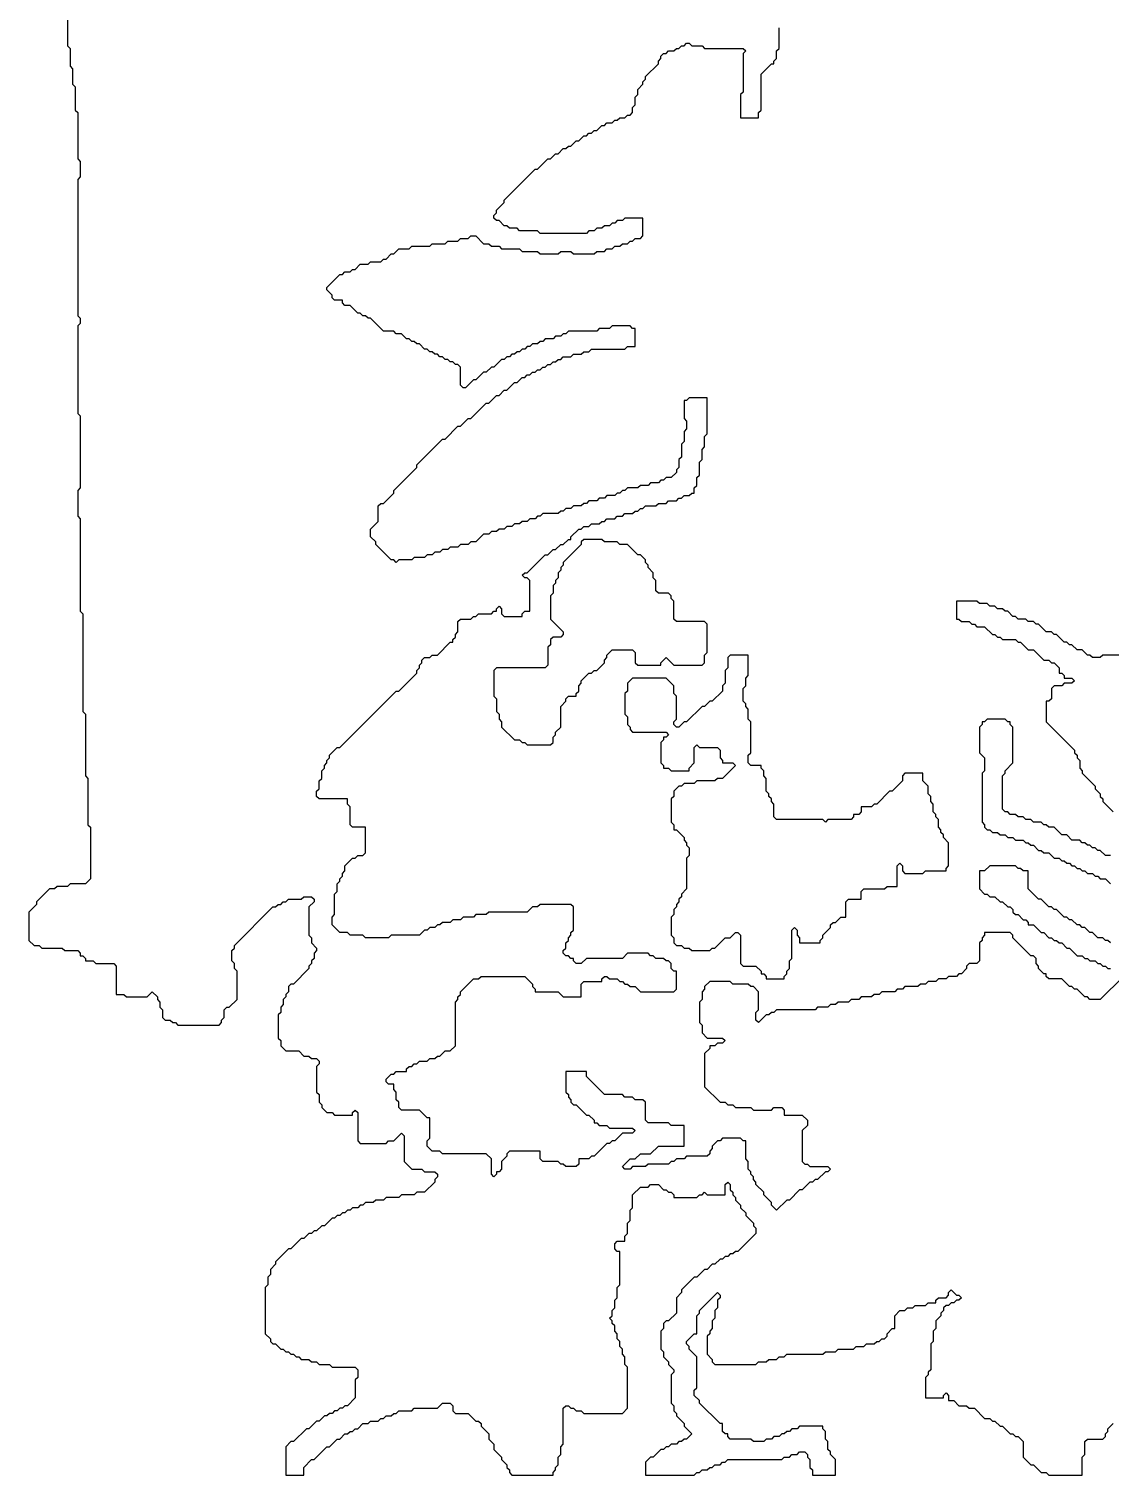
# Model space of a CAD drawing. Header units: metres. Extents: x 0 to 7998, y 2 to 10328.
# Drawn here: x 4856 to 5698, y 2 to 1127 of the extents above; entities that cross this region are included whole.
import ezdxf

# ---------------------------------------------------------------- set-up
doc = ezdxf.new("R2010")
doc.units = ezdxf.units.M

msp = doc.modelspace()

# ---------------------------------------------------------------- linework, layer by layer
for points in [[(4886, 1140), (4886, 1114), (4888, 1112), (4888, 1098), (4890, 1096), (4890, 1084), (4892, 1082), (4892, 1064), (4894, 1062), (4894, 1026), (4896, 1024), (4896, 1012), (4894, 1010), (4894, 904), (4896, 902), (4896, 898), (4894, 896), (4894, 828), (4896, 826), (4896, 770), (4894, 768), (4894, 748), (4896, 746), (4896, 674), (4898, 672), (4898, 596), (4900, 594), (4900, 546), (4902, 544), (4902, 508), (4904, 506), (4904, 466), (4900, 462), (4888, 462), (4886, 460), (4878, 460), (4876, 458), (4872, 458), (4862, 448), (4862, 446), (4856, 440), (4856, 418), (4860, 414), (4864, 414), (4866, 412), (4882, 412), (4884, 410), (4894, 410), (4896, 408), (4896, 406), (4898, 406), (4900, 404), (4900, 402), (4906, 402), (4908, 400), (4922, 400), (4924, 398), (4924, 376), (4930, 376), (4932, 374), (4948, 374), (4952, 378), (4956, 374), (4956, 372), (4958, 370), (4958, 366), (4960, 364), (4960, 358), (4962, 356), (4966, 356), (4968, 354), (4970, 354), (4972, 352), (5004, 352), (5006, 354), (5006, 356), (5008, 358), (5008, 364), (5010, 366), (5012, 366), (5018, 372), (5018, 394), (5016, 396), (5016, 400), (5014, 402), (5014, 410), (5016, 412), (5016, 414), (5046, 444), (5048, 444), (5050, 446), (5052, 446), (5054, 448), (5056, 448), (5058, 450), (5068, 450), (5070, 452), (5076, 452), (5078, 450), (5078, 448), (5074, 444), (5074, 422), (5076, 420), (5076, 416), (5080, 412), (5080, 410), (5078, 408), (5078, 404), (5076, 402), (5076, 400), (5074, 398), (5074, 396), (5062, 384), (5060, 384), (5058, 382), (5058, 378), (5056, 376), (5056, 374), (5054, 372), (5054, 368), (5052, 366), (5052, 362), (5050, 360), (5050, 342), (5052, 340), (5052, 336), (5056, 332), (5066, 332), (5070, 328), (5074, 328), (5076, 326), (5080, 326), (5082, 324), (5082, 322), (5080, 320), (5080, 300), (5082, 298), (5082, 292), (5084, 290), (5084, 288), (5088, 284), (5092, 284), (5094, 282), (5108, 282), (5108, 284), (5110, 286), (5112, 284), (5112, 262), (5114, 260), (5134, 260), (5136, 262), (5140, 262), (5146, 268), (5148, 266), (5148, 246), (5154, 240), (5162, 240), (5164, 238), (5172, 238), (5174, 236), (5174, 234), (5172, 232), (5172, 230), (5164, 222), (5158, 222), (5156, 220), (5146, 220), (5144, 218), (5134, 218), (5132, 216), (5126, 216), (5124, 214), (5118, 214), (5116, 212), (5114, 212), (5112, 210), (5108, 210), (5106, 208), (5104, 208), (5102, 206), (5100, 206), (5098, 204), (5096, 204), (5094, 202), (5092, 202), (5086, 196), (5084, 196), (5080, 192), (5078, 192), (5076, 190), (5074, 190), (5070, 186), (5068, 186), (5060, 178), (5058, 178), (5048, 168), (5048, 166), (5044, 162), (5044, 158), (5042, 156), (5042, 150), (5040, 148), (5040, 112), (5044, 108), (5044, 106), (5046, 104), (5048, 104), (5052, 100), (5054, 100), (5056, 98), (5058, 98), (5060, 96), (5062, 96), (5064, 94), (5066, 94), (5068, 92), (5074, 92), (5076, 90), (5080, 90), (5082, 88), (5090, 88), (5092, 86), (5110, 86), (5112, 84), (5112, 78), (5110, 76), (5110, 62), (5104, 56), (5102, 56), (5100, 54), (5098, 54), (5096, 52), (5094, 52), (5092, 50), (5090, 50), (5088, 48), (5086, 48), (5082, 44), (5080, 44), (5074, 38), (5072, 38), (5062, 28), (5060, 28), (5056, 24), (5056, 2), (5070, 2), (5070, 8), (5076, 14), (5078, 14), (5088, 24), (5090, 24), (5096, 30), (5098, 30), (5102, 34), (5104, 34), (5106, 36), (5108, 36), (5110, 38), (5112, 38), (5116, 42), (5120, 42), (5122, 44), (5128, 44), (5130, 46), (5132, 46), (5134, 48), (5138, 48), (5140, 50), (5142, 50), (5144, 52), (5154, 52), (5156, 54), (5174, 54), (5178, 58), (5184, 58), (5186, 56), (5186, 52), (5188, 50), (5198, 50), (5204, 44), (5206, 44), (5208, 42), (5208, 40), (5214, 34), (5214, 30), (5218, 26), (5218, 22), (5224, 16), (5224, 14), (5228, 10), (5228, 8), (5230, 6), (5230, 4), (5232, 2), (5264, 2), (5264, 4), (5266, 6), (5266, 8), (5268, 10), (5268, 16), (5270, 18), (5270, 24), (5272, 26), (5272, 54), (5274, 56), (5276, 56), (5278, 54), (5280, 54), (5282, 52), (5286, 52), (5288, 50), (5318, 50), (5322, 54), (5322, 86), (5320, 88), (5320, 94), (5318, 96), (5318, 100), (5316, 102), (5316, 106), (5314, 108), (5314, 112), (5312, 114), (5312, 118), (5310, 120), (5310, 122), (5308, 124), (5310, 126), (5310, 130), (5312, 132), (5312, 138), (5314, 140), (5314, 148), (5316, 150), (5316, 176), (5314, 176), (5312, 178), (5312, 182), (5314, 184), (5320, 184), (5320, 188), (5322, 190), (5322, 198), (5324, 200), (5324, 208), (5326, 210), (5326, 220), (5332, 226), (5338, 226), (5340, 228), (5346, 228), (5350, 224), (5352, 224), (5354, 222), (5356, 222), (5358, 220), (5358, 218), (5376, 218), (5378, 220), (5380, 220), (5382, 222), (5384, 220), (5398, 220), (5398, 228), (5400, 230), (5402, 228), (5402, 224), (5404, 222), (5404, 220), (5406, 218), (5406, 216), (5410, 212), (5410, 210), (5414, 206), (5414, 204), (5420, 198), (5420, 196), (5422, 194), (5422, 190), (5408, 176), (5406, 176), (5404, 174), (5402, 174), (5400, 172), (5398, 172), (5396, 170), (5394, 170), (5390, 166), (5388, 166), (5384, 162), (5382, 162), (5376, 156), (5374, 156), (5364, 146), (5364, 144), (5360, 140), (5360, 128), (5354, 122), (5352, 122), (5350, 120), (5350, 116), (5348, 114), (5348, 100), (5350, 98), (5350, 94), (5354, 90), (5354, 88), (5358, 84), (5358, 82), (5356, 80), (5356, 58), (5358, 56), (5358, 52), (5360, 50), (5360, 48), (5366, 42), (5366, 40), (5372, 34), (5368, 30), (5366, 30), (5364, 28), (5362, 28), (5360, 26), (5356, 26), (5354, 24), (5352, 24), (5350, 22), (5348, 22), (5342, 16), (5340, 16), (5336, 12), (5336, 2), (5374, 2), (5376, 4), (5378, 4), (5380, 6), (5384, 6), (5386, 8), (5388, 8), (5390, 10), (5394, 10), (5396, 12), (5398, 12), (5400, 14), (5442, 14), (5444, 16), (5448, 16), (5450, 18), (5454, 18), (5456, 20), (5460, 20), (5462, 18), (5462, 16), (5464, 14), (5464, 8), (5466, 6), (5466, 2), (5484, 2), (5484, 14), (5480, 18), (5480, 20), (5478, 22), (5478, 28), (5476, 30), (5476, 36), (5474, 38), (5474, 40), (5456, 40), (5454, 38), (5450, 38), (5448, 36), (5446, 36), (5444, 34), (5442, 34), (5440, 32), (5436, 32), (5434, 30), (5430, 30), (5428, 28), (5420, 28), (5418, 30), (5402, 30), (5400, 32), (5400, 34), (5398, 34), (5396, 36), (5396, 42), (5394, 42), (5378, 58), (5378, 60), (5374, 64), (5374, 68), (5376, 70), (5376, 94), (5370, 100), (5370, 102), (5368, 104), (5368, 106), (5374, 112), (5376, 112), (5376, 126), (5378, 128), (5378, 130), (5392, 144), (5394, 142), (5394, 140), (5392, 138), (5392, 132), (5390, 130), (5390, 124), (5388, 122), (5388, 116), (5386, 114), (5386, 112), (5384, 110), (5384, 96), (5388, 92), (5388, 90), (5390, 88), (5422, 88), (5424, 90), (5430, 90), (5432, 92), (5438, 92), (5440, 94), (5444, 94), (5446, 96), (5474, 96), (5476, 98), (5484, 98), (5486, 100), (5498, 100), (5500, 102), (5506, 102), (5508, 104), (5514, 104), (5516, 106), (5518, 106), (5520, 108), (5522, 108), (5524, 110), (5524, 112), (5528, 116), (5530, 116), (5530, 126), (5534, 130), (5538, 130), (5540, 132), (5544, 132), (5546, 134), (5554, 134), (5556, 136), (5562, 136), (5562, 138), (5564, 140), (5570, 140), (5572, 142), (5572, 144), (5574, 146), (5578, 142), (5580, 142), (5582, 140), (5580, 138), (5578, 138), (5576, 136), (5574, 136), (5572, 134), (5570, 134), (5568, 132), (5568, 130), (5566, 128), (5566, 126), (5562, 122), (5562, 116), (5560, 114), (5560, 106), (5558, 104), (5558, 84), (5556, 82), (5556, 80), (5554, 78), (5554, 62), (5568, 62), (5568, 64), (5570, 66), (5572, 64), (5572, 60), (5576, 60), (5580, 56), (5586, 56), (5588, 54), (5592, 54), (5600, 46), (5604, 46), (5606, 44), (5608, 44), (5612, 40), (5614, 40), (5620, 34), (5622, 34), (5624, 32), (5626, 32), (5630, 28), (5630, 16), (5636, 10), (5638, 10), (5644, 4), (5648, 4), (5650, 2), (5676, 2), (5676, 16), (5678, 18), (5678, 28), (5680, 30), (5692, 30), (5694, 32), (5694, 34), (5696, 36), (5696, 38), (5700, 42)], [(5708, 390), (5690, 372), (5682, 372), (5680, 374), (5678, 374), (5672, 380), (5670, 380), (5668, 382), (5666, 382), (5660, 388), (5650, 388), (5648, 390), (5648, 392), (5646, 392), (5642, 396), (5642, 398), (5640, 400), (5640, 404), (5638, 406), (5636, 406), (5622, 420), (5622, 422), (5620, 424), (5600, 424), (5600, 422), (5598, 420), (5598, 418), (5596, 416), (5596, 402), (5594, 400), (5588, 400), (5586, 398), (5586, 396), (5582, 392), (5580, 392), (5578, 390), (5572, 390), (5570, 388), (5564, 388), (5562, 386), (5556, 386), (5554, 384), (5550, 384), (5548, 382), (5538, 382), (5536, 380), (5532, 380), (5530, 378), (5520, 378), (5518, 376), (5514, 376), (5512, 374), (5504, 374), (5502, 372), (5496, 372), (5494, 370), (5486, 370), (5484, 368), (5480, 368), (5478, 366), (5470, 366), (5468, 364), (5438, 364), (5436, 362), (5434, 362), (5432, 360), (5430, 360), (5424, 354), (5422, 356), (5422, 362), (5424, 364), (5424, 378), (5420, 382), (5418, 382), (5416, 384), (5404, 384), (5402, 386), (5386, 386), (5382, 382), (5382, 380), (5380, 378), (5380, 372), (5378, 370), (5378, 354), (5380, 352), (5380, 346), (5384, 342), (5396, 342), (5398, 340), (5396, 338), (5392, 338), (5390, 336), (5386, 336), (5386, 334), (5382, 330), (5382, 304), (5394, 292), (5398, 292), (5400, 290), (5404, 290), (5406, 288), (5418, 288), (5420, 286), (5434, 286), (5436, 288), (5442, 288), (5444, 286), (5444, 282), (5458, 282), (5462, 278), (5462, 274), (5458, 270), (5458, 246), (5460, 244), (5462, 244), (5464, 242), (5478, 242), (5480, 240), (5478, 238), (5476, 238), (5470, 232), (5468, 232), (5466, 230), (5464, 230), (5458, 224), (5456, 224), (5448, 216), (5446, 216), (5438, 208), (5434, 212), (5434, 214), (5428, 220), (5428, 222), (5422, 228), (5422, 230), (5420, 232), (5420, 234), (5418, 236), (5418, 238), (5416, 240), (5416, 246), (5414, 248), (5414, 262), (5412, 262), (5410, 264), (5396, 264), (5394, 262), (5392, 262), (5388, 258), (5388, 256), (5386, 254), (5386, 252), (5384, 250), (5368, 250), (5366, 248), (5360, 248), (5358, 246), (5356, 246), (5354, 244), (5338, 244), (5336, 242), (5326, 242), (5324, 240), (5320, 240), (5318, 242), (5324, 248), (5328, 248), (5332, 252), (5340, 252), (5346, 258), (5366, 258), (5366, 274), (5356, 274), (5354, 276), (5338, 276), (5336, 278), (5336, 292), (5334, 294), (5328, 294), (5326, 296), (5320, 296), (5318, 298), (5304, 298), (5290, 312), (5290, 316), (5274, 316), (5274, 300), (5276, 298), (5276, 296), (5278, 294), (5278, 292), (5280, 290), (5282, 290), (5290, 282), (5292, 282), (5296, 278), (5296, 276), (5298, 276), (5300, 274), (5306, 274), (5308, 272), (5326, 272), (5328, 270), (5326, 268), (5318, 268), (5312, 262), (5310, 262), (5308, 260), (5306, 260), (5296, 250), (5294, 250), (5292, 248), (5284, 248), (5284, 244), (5282, 242), (5274, 242), (5272, 244), (5270, 244), (5268, 246), (5256, 246), (5254, 248), (5254, 254), (5230, 254), (5228, 252), (5228, 250), (5224, 246), (5224, 240), (5222, 238), (5220, 238), (5220, 236), (5218, 234), (5216, 236), (5216, 248), (5212, 252), (5178, 252), (5176, 254), (5170, 254), (5166, 258), (5166, 262), (5168, 264), (5168, 280), (5166, 280), (5160, 286), (5146, 286), (5144, 288), (5144, 292), (5142, 294), (5142, 300), (5140, 302), (5140, 306), (5136, 306), (5134, 308), (5134, 310), (5138, 314), (5140, 314), (5142, 316), (5150, 316), (5150, 318), (5152, 320), (5154, 320), (5156, 322), (5158, 322), (5160, 324), (5166, 324), (5168, 326), (5172, 326), (5174, 328), (5176, 328), (5180, 332), (5184, 332), (5188, 336), (5188, 370), (5190, 372), (5190, 374), (5192, 376), (5192, 378), (5202, 388), (5206, 388), (5208, 390), (5242, 390), (5248, 384), (5248, 382), (5250, 380), (5250, 378), (5268, 378), (5272, 374), (5286, 374), (5286, 384), (5288, 386), (5302, 386), (5302, 388), (5304, 390), (5306, 390), (5308, 388), (5314, 388), (5316, 386), (5318, 386), (5320, 384), (5322, 384), (5324, 382), (5328, 382), (5332, 378), (5358, 378), (5360, 380), (5360, 394), (5358, 394), (5356, 396), (5356, 400), (5354, 402), (5352, 402), (5350, 404), (5344, 404), (5342, 406), (5340, 406), (5338, 408), (5322, 408), (5318, 404), (5290, 404), (5286, 400), (5282, 400), (5280, 402), (5280, 404), (5278, 404), (5276, 406), (5274, 406), (5272, 408), (5272, 410), (5274, 412), (5274, 416), (5276, 418), (5276, 420), (5278, 422), (5278, 424), (5280, 426), (5280, 444), (5278, 446), (5254, 446), (5252, 444), (5248, 444), (5244, 440), (5214, 440), (5212, 438), (5204, 438), (5202, 436), (5194, 436), (5192, 434), (5186, 434), (5184, 432), (5178, 432), (5176, 430), (5174, 430), (5172, 428), (5168, 428), (5166, 426), (5164, 426), (5160, 422), (5138, 422), (5136, 420), (5118, 420), (5116, 422), (5106, 422), (5104, 424), (5098, 424), (5092, 430), (5092, 436), (5094, 438), (5094, 454), (5096, 456), (5096, 462), (5098, 464), (5098, 466), (5100, 468), (5100, 470), (5102, 472), (5102, 476), (5108, 482), (5110, 482), (5112, 484), (5116, 484), (5118, 486), (5118, 506), (5108, 506), (5106, 508), (5106, 522), (5104, 524), (5104, 528), (5082, 528), (5080, 530), (5080, 534), (5082, 536), (5082, 542), (5084, 544), (5084, 550), (5086, 552), (5086, 554), (5088, 556), (5088, 558), (5090, 560), (5090, 562), (5096, 568), (5098, 568), (5142, 612), (5144, 612), (5158, 626), (5158, 628), (5160, 630), (5160, 632), (5162, 634), (5162, 636), (5164, 638), (5168, 638), (5170, 640), (5174, 640), (5184, 650), (5186, 650), (5186, 652), (5188, 654), (5188, 656), (5190, 658), (5190, 666), (5192, 668), (5200, 668), (5202, 670), (5204, 670), (5206, 672), (5216, 672), (5218, 674), (5220, 674), (5220, 676), (5222, 678), (5224, 676), (5224, 672), (5226, 670), (5240, 670), (5240, 672), (5242, 674), (5246, 674), (5246, 698), (5244, 700), (5242, 700), (5240, 702), (5242, 704), (5244, 704), (5258, 718), (5260, 718), (5264, 722), (5266, 722), (5270, 726), (5272, 726), (5276, 730), (5278, 730), (5278, 732), (5284, 738), (5286, 738), (5288, 740), (5292, 740), (5294, 742), (5300, 742), (5302, 744), (5304, 744), (5306, 746), (5312, 746), (5314, 748), (5318, 748), (5320, 750), (5326, 750), (5328, 752), (5330, 752), (5332, 754), (5334, 754), (5336, 756), (5344, 756), (5346, 758), (5352, 758), (5354, 760), (5360, 760), (5362, 762), (5364, 762), (5366, 764), (5370, 764), (5372, 766), (5374, 766), (5374, 770), (5376, 772), (5376, 778), (5378, 780), (5378, 790), (5380, 792), (5380, 800), (5382, 802), (5382, 810), (5384, 812), (5384, 840), (5370, 840), (5368, 838), (5366, 838), (5366, 824), (5368, 822), (5368, 816), (5366, 814), (5366, 806), (5364, 804), (5364, 794), (5362, 792), (5362, 786), (5360, 784), (5360, 782), (5356, 778), (5352, 778), (5350, 776), (5348, 776), (5346, 774), (5340, 774), (5338, 772), (5332, 772), (5330, 770), (5322, 770), (5320, 768), (5318, 768), (5316, 766), (5314, 766), (5312, 764), (5306, 764), (5304, 762), (5300, 762), (5298, 760), (5292, 760), (5290, 758), (5288, 758), (5286, 756), (5280, 756), (5278, 754), (5274, 754), (5272, 752), (5270, 752), (5268, 750), (5256, 750), (5254, 748), (5252, 748), (5250, 746), (5246, 746), (5244, 744), (5240, 744), (5238, 742), (5234, 742), (5232, 740), (5228, 740), (5226, 738), (5222, 738), (5220, 736), (5216, 736), (5214, 734), (5210, 734), (5204, 728), (5200, 728), (5198, 726), (5192, 726), (5190, 724), (5184, 724), (5182, 722), (5178, 722), (5176, 720), (5172, 720), (5170, 718), (5166, 718), (5164, 716), (5156, 716), (5154, 714), (5144, 714), (5142, 712), (5140, 714), (5138, 714), (5126, 726), (5126, 728), (5122, 732), (5122, 738), (5128, 744), (5128, 756), (5130, 758), (5132, 758), (5140, 766), (5140, 768), (5158, 786), (5158, 788), (5178, 808), (5180, 808), (5190, 818), (5192, 818), (5198, 824), (5200, 824), (5212, 836), (5214, 836), (5220, 842), (5222, 842), (5226, 846), (5228, 846), (5234, 852), (5236, 852), (5240, 856), (5242, 856), (5244, 858), (5246, 858), (5248, 860), (5250, 860), (5252, 862), (5254, 862), (5256, 864), (5258, 864), (5260, 866), (5262, 866), (5264, 868), (5266, 868), (5268, 870), (5270, 870), (5272, 872), (5278, 872), (5280, 874), (5286, 874), (5288, 876), (5292, 876), (5294, 878), (5320, 878), (5322, 880), (5328, 880), (5328, 894), (5326, 894), (5324, 896), (5310, 896), (5308, 894), (5300, 894), (5298, 892), (5276, 892), (5274, 890), (5272, 890), (5270, 888), (5266, 888), (5264, 886), (5258, 886), (5256, 884), (5254, 884), (5252, 882), (5248, 882), (5246, 880), (5244, 880), (5242, 878), (5240, 878), (5238, 876), (5236, 876), (5234, 874), (5232, 874), (5230, 872), (5228, 872), (5226, 870), (5224, 870), (5218, 864), (5216, 864), (5212, 860), (5210, 860), (5204, 854), (5202, 854), (5196, 848), (5194, 848), (5192, 850), (5192, 864), (5190, 866), (5188, 866), (5186, 868), (5184, 868), (5182, 870), (5180, 870), (5178, 872), (5176, 872), (5174, 874), (5172, 874), (5170, 876), (5168, 876), (5166, 878), (5164, 878), (5160, 882), (5158, 882), (5156, 884), (5154, 884), (5152, 886), (5150, 886), (5146, 890), (5142, 890), (5140, 892), (5132, 892), (5122, 902), (5120, 902), (5118, 904), (5116, 904), (5114, 906), (5112, 906), (5106, 912), (5102, 912), (5100, 914), (5100, 916), (5094, 916), (5092, 918), (5092, 920), (5088, 924), (5088, 926), (5098, 936), (5100, 936), (5102, 938), (5106, 938), (5108, 940), (5110, 940), (5114, 944), (5120, 944), (5122, 946), (5130, 946), (5132, 948), (5134, 948), (5138, 952), (5140, 952), (5144, 956), (5152, 956), (5154, 958), (5168, 958), (5170, 960), (5180, 960), (5182, 962), (5190, 962), (5192, 964), (5198, 964), (5200, 966), (5204, 966), (5210, 960), (5214, 960), (5216, 958), (5222, 958), (5224, 956), (5238, 956), (5240, 954), (5252, 954), (5254, 952), (5268, 952), (5270, 954), (5278, 954), (5280, 952), (5296, 952), (5298, 954), (5304, 954), (5306, 956), (5310, 956), (5312, 958), (5316, 958), (5318, 960), (5322, 960), (5324, 962), (5326, 962), (5328, 964), (5332, 964), (5334, 966), (5334, 980), (5320, 980), (5318, 978), (5314, 978), (5312, 976), (5310, 976), (5308, 974), (5304, 974), (5302, 972), (5298, 972), (5296, 970), (5292, 970), (5290, 968), (5254, 968), (5252, 970), (5238, 970), (5236, 972), (5230, 972), (5228, 974), (5226, 974), (5222, 978), (5220, 978), (5218, 980), (5218, 982), (5220, 984), (5220, 986), (5226, 992), (5226, 994), (5250, 1018), (5252, 1018), (5260, 1026), (5262, 1026), (5266, 1030), (5268, 1030), (5272, 1034), (5274, 1034), (5276, 1036), (5278, 1036), (5282, 1040), (5284, 1040), (5288, 1044), (5290, 1044), (5292, 1046), (5294, 1046), (5296, 1048), (5298, 1048), (5302, 1052), (5304, 1052), (5306, 1054), (5310, 1054), (5312, 1056), (5314, 1056), (5316, 1058), (5320, 1058), (5322, 1060), (5324, 1060), (5326, 1062), (5326, 1066), (5328, 1068), (5328, 1074), (5330, 1076), (5330, 1080), (5334, 1084), (5334, 1086), (5336, 1088), (5336, 1090), (5346, 1100), (5346, 1102), (5348, 1104), (5348, 1106), (5350, 1108), (5352, 1108), (5354, 1110), (5358, 1110), (5360, 1112), (5362, 1112), (5364, 1114), (5366, 1114), (5368, 1116), (5370, 1116), (5372, 1114), (5380, 1114), (5382, 1112), (5412, 1112), (5414, 1110), (5412, 1108), (5412, 1078), (5410, 1076), (5410, 1058), (5424, 1058), (5424, 1062), (5426, 1064), (5426, 1092), (5434, 1100), (5436, 1100), (5436, 1102), (5438, 1104), (5438, 1110), (5440, 1112), (5440, 1128)], [(5710, 640), (5692, 640), (5690, 638), (5684, 638), (5682, 640), (5680, 640), (5676, 644), (5672, 644), (5668, 648), (5666, 648), (5664, 650), (5662, 650), (5656, 656), (5654, 656), (5652, 658), (5648, 658), (5642, 664), (5640, 664), (5638, 666), (5634, 666), (5632, 668), (5626, 668), (5624, 670), (5622, 670), (5618, 674), (5616, 674), (5614, 676), (5610, 676), (5608, 678), (5604, 678), (5602, 680), (5596, 680), (5594, 682), (5578, 682), (5578, 668), (5580, 668), (5582, 666), (5588, 666), (5590, 664), (5592, 664), (5594, 662), (5600, 662), (5606, 656), (5608, 656), (5610, 654), (5612, 654), (5614, 652), (5624, 652), (5626, 650), (5628, 650), (5634, 644), (5638, 644), (5646, 636), (5650, 636), (5652, 634), (5654, 634), (5658, 630), (5658, 626), (5660, 626), (5662, 624), (5662, 622), (5668, 622), (5670, 620), (5668, 618), (5662, 618), (5660, 616), (5654, 616), (5652, 614), (5652, 606), (5650, 604), (5648, 604), (5648, 588), (5670, 566), (5670, 564), (5672, 562), (5672, 560), (5674, 558), (5674, 552), (5676, 550), (5676, 548), (5686, 538), (5686, 536), (5690, 532), (5690, 530), (5692, 528), (5692, 526), (5700, 518)], [(5698, 484), (5694, 484), (5690, 488), (5688, 488), (5686, 490), (5684, 490), (5682, 492), (5680, 492), (5678, 494), (5676, 494), (5674, 496), (5668, 496), (5664, 500), (5660, 500), (5654, 506), (5650, 506), (5648, 508), (5646, 508), (5644, 510), (5638, 510), (5636, 512), (5632, 512), (5630, 514), (5626, 514), (5624, 516), (5620, 516), (5618, 518), (5616, 518), (5614, 520), (5614, 546), (5616, 548), (5616, 550), (5622, 556), (5622, 584), (5620, 586), (5620, 588), (5618, 588), (5616, 590), (5602, 590), (5600, 588), (5598, 588), (5598, 586), (5596, 584), (5596, 564), (5600, 560), (5600, 550), (5598, 548), (5598, 510), (5600, 508), (5600, 506), (5602, 504), (5604, 504), (5606, 502), (5610, 502), (5612, 500), (5616, 500), (5618, 498), (5622, 498), (5624, 496), (5630, 496), (5632, 494), (5634, 494), (5636, 492), (5638, 492), (5642, 488), (5644, 488), (5646, 486), (5650, 486), (5654, 482), (5658, 482), (5660, 480), (5662, 480), (5664, 478), (5666, 478), (5668, 476), (5670, 476), (5672, 474), (5674, 474), (5676, 472), (5678, 472), (5680, 470), (5684, 470), (5686, 468), (5688, 468), (5690, 466), (5694, 466), (5698, 462)], [(5698, 416), (5696, 418), (5694, 418), (5692, 420), (5688, 420), (5684, 424), (5682, 424), (5678, 428), (5676, 428), (5674, 430), (5672, 430), (5668, 434), (5666, 434), (5664, 436), (5662, 436), (5656, 442), (5654, 442), (5652, 444), (5650, 444), (5644, 450), (5642, 450), (5634, 458), (5634, 472), (5630, 472), (5628, 474), (5626, 474), (5624, 476), (5604, 476), (5600, 472), (5596, 472), (5596, 458), (5600, 454), (5602, 454), (5604, 452), (5608, 452), (5612, 448), (5614, 448), (5618, 444), (5620, 444), (5622, 442), (5622, 440), (5624, 438), (5626, 438), (5630, 434), (5632, 434), (5634, 432), (5634, 430), (5638, 430), (5644, 424), (5646, 424), (5650, 420), (5652, 420), (5654, 418), (5656, 418), (5658, 416), (5660, 416), (5664, 412), (5666, 412), (5672, 406), (5676, 406), (5678, 404), (5680, 404), (5682, 402), (5686, 402), (5688, 400), (5690, 400), (5692, 398), (5694, 398), (5696, 396), (5698, 396)]]:
    msp.add_lwpolyline(points)
for points in [[(5288, 730), (5286, 728), (5286, 726), (5272, 712), (5272, 710), (5270, 708), (5270, 706), (5268, 704), (5268, 700), (5266, 698), (5266, 696), (5264, 694), (5264, 688), (5262, 686), (5262, 668), (5272, 658), (5272, 656), (5270, 654), (5264, 654), (5262, 652), (5262, 648), (5260, 646), (5260, 632), (5258, 630), (5220, 630), (5218, 628), (5218, 608), (5220, 606), (5220, 596), (5222, 594), (5222, 590), (5224, 588), (5224, 584), (5234, 574), (5238, 574), (5240, 572), (5242, 572), (5244, 570), (5262, 570), (5264, 572), (5264, 576), (5266, 578), (5266, 580), (5270, 584), (5270, 600), (5274, 604), (5274, 606), (5276, 608), (5282, 608), (5282, 610), (5284, 612), (5284, 616), (5286, 618), (5286, 620), (5292, 626), (5294, 626), (5296, 628), (5298, 628), (5304, 634), (5304, 636), (5306, 638), (5306, 640), (5310, 644), (5326, 644), (5328, 642), (5328, 634), (5330, 632), (5348, 632), (5348, 634), (5352, 638), (5358, 632), (5380, 632), (5382, 634), (5382, 640), (5384, 642), (5384, 664), (5382, 666), (5360, 666), (5358, 668), (5358, 682), (5356, 684), (5356, 686), (5354, 688), (5346, 688), (5344, 690), (5344, 698), (5342, 700), (5342, 704), (5338, 708), (5338, 710), (5336, 712), (5336, 714), (5332, 718), (5330, 718), (5322, 726), (5316, 726), (5314, 728), (5304, 728), (5302, 730)], [(5402, 640), (5400, 638), (5400, 630), (5398, 628), (5398, 618), (5396, 616), (5396, 612), (5388, 604), (5386, 604), (5382, 600), (5380, 600), (5368, 588), (5366, 588), (5362, 584), (5360, 584), (5358, 586), (5358, 588), (5360, 590), (5360, 608), (5358, 610), (5358, 616), (5352, 622), (5326, 622), (5322, 618), (5322, 612), (5320, 610), (5320, 594), (5322, 592), (5322, 586), (5324, 584), (5324, 582), (5326, 580), (5352, 580), (5354, 578), (5352, 576), (5350, 576), (5350, 574), (5348, 572), (5348, 556), (5350, 554), (5350, 552), (5354, 552), (5356, 550), (5370, 550), (5370, 552), (5374, 556), (5374, 568), (5376, 570), (5378, 568), (5392, 568), (5394, 566), (5394, 560), (5396, 558), (5396, 556), (5404, 556), (5406, 554), (5396, 544), (5392, 544), (5390, 542), (5376, 542), (5374, 540), (5366, 540), (5364, 538), (5362, 538), (5358, 534), (5358, 530), (5356, 528), (5356, 510), (5358, 508), (5358, 504), (5360, 504), (5366, 498), (5366, 496), (5368, 494), (5368, 492), (5370, 490), (5370, 484), (5368, 482), (5368, 458), (5364, 454), (5364, 452), (5362, 450), (5362, 448), (5360, 446), (5360, 444), (5358, 442), (5358, 438), (5356, 436), (5356, 422), (5358, 420), (5358, 416), (5360, 414), (5364, 414), (5366, 412), (5370, 412), (5372, 410), (5386, 410), (5388, 412), (5390, 412), (5398, 420), (5402, 420), (5406, 424), (5408, 424), (5410, 422), (5410, 400), (5412, 398), (5422, 398), (5426, 394), (5426, 392), (5428, 392), (5430, 390), (5430, 388), (5444, 388), (5444, 390), (5446, 392), (5446, 394), (5448, 396), (5448, 402), (5450, 404), (5450, 426), (5452, 428), (5454, 426), (5454, 422), (5456, 420), (5456, 416), (5472, 416), (5472, 418), (5474, 420), (5474, 422), (5480, 428), (5480, 430), (5482, 432), (5484, 432), (5488, 436), (5492, 436), (5492, 448), (5494, 450), (5504, 450), (5504, 456), (5506, 458), (5522, 458), (5524, 460), (5532, 460), (5532, 476), (5534, 478), (5536, 476), (5536, 472), (5538, 470), (5552, 470), (5554, 472), (5570, 472), (5570, 474), (5572, 476), (5572, 494), (5568, 498), (5568, 500), (5566, 502), (5566, 504), (5564, 506), (5564, 512), (5562, 514), (5562, 516), (5560, 518), (5560, 524), (5558, 526), (5558, 530), (5556, 532), (5556, 538), (5552, 542), (5552, 548), (5538, 548), (5536, 546), (5536, 542), (5528, 534), (5526, 534), (5516, 524), (5514, 524), (5512, 522), (5504, 522), (5504, 518), (5502, 516), (5498, 516), (5498, 514), (5496, 512), (5478, 512), (5476, 510), (5474, 512), (5438, 512), (5436, 514), (5436, 524), (5434, 526), (5434, 528), (5432, 530), (5432, 532), (5430, 534), (5430, 544), (5428, 546), (5428, 550), (5426, 552), (5426, 554), (5418, 554), (5416, 556), (5416, 562), (5418, 564), (5418, 588), (5416, 590), (5416, 598), (5414, 600), (5414, 602), (5412, 604), (5412, 614), (5414, 616), (5414, 622), (5416, 624), (5416, 640)]]:
    msp.add_lwpolyline(points, close=True)

doc.saveas('drawing.dxf')
